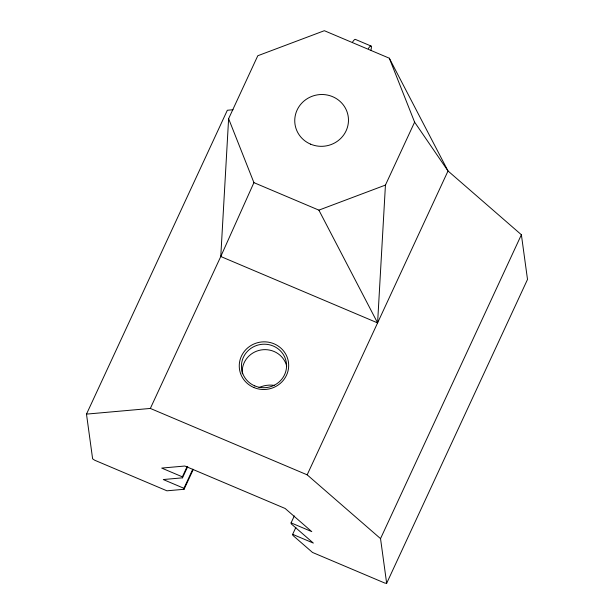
<?xml version="1.0" encoding="UTF-8"?>
<svg xmlns="http://www.w3.org/2000/svg" width="614" height="614" viewBox="0 0 614 614"><rect width="100%" height="100%" fill="white"/><g stroke="black" fill="none" stroke-linecap="round" stroke-linejoin="round"><path stroke-width="0.92" d="M295.879 527.388L292.663 534.333L292.801 535.324L312.488 552.439L384.771 583.047L386.659 583.3L527.51 279.431L521.386 234.748L448.02 170.968L389.307 58.2L324.346 30.7L257.788 55.751L228.615 118.686L220.771 256.506L150.346 408.44L86.49 414.12L92.614 458.804L94.648 460.208L166.939 490.816L184.07 489.289L193.326 469.319M228.615 118.686L253.92 182.634L220.771 256.506L377.595 322.903L385.438 185.083L414.611 122.148L389.307 58.2M86.49 414.12L227.341 110.251L233.059 109.745M184.07 489.289L183.939 488.299L163.263 479.542L182.504 477.83L182.366 476.84L187.193 466.425M182.504 477.83L187.738 466.548M183.939 488.299L192.788 469.196M386.659 583.3L380.534 538.616L307.169 474.829L448.02 170.968L414.611 122.148M292.663 534.333L313.34 543.083L291.228 523.865L291.09 522.875L294.313 515.929M380.534 538.616L521.386 234.748M253.92 182.634L318.881 210.134L385.438 185.083M371.056 46.035L355.376 39.396A17.921 2.533 -67.1 0 0 352.643 41.913M150.346 408.44L307.169 474.829M182.366 476.84L161.689 468.083L184.868 466.026L285.142 508.476L311.766 531.624L291.09 522.875M318.881 210.134L377.595 322.903M242.307 373.819A22.58 21.743 -7.8 0 1 261.004 349.972A22.58 21.743 -7.8 0 1 286.707 366.174M259.016 387.541A26.878 25.888 -7.8 0 1 274.466 385.385M368.331 48.552A17.921 2.533 -67.1 0 1 370.971 50.11M310.607 144.16A26.878 25.888 -7.8 0 0 348.338 117.535A26.878 25.888 -7.8 0 0 305.895 99.56A26.878 25.888 -7.8 0 0 310.607 144.16M254.764 385.899A22.58 21.743 -7.8 0 0 286.454 363.534A22.58 21.743 -7.8 0 0 250.804 348.437A22.58 21.743 -7.8 0 0 254.764 385.899M253.843 387.511A24.729 23.816 -7.8 0 0 288.557 363.012A24.729 23.816 -7.8 0 0 249.507 346.48A24.729 23.816 -7.8 0 0 253.843 387.511"/></g></svg>
